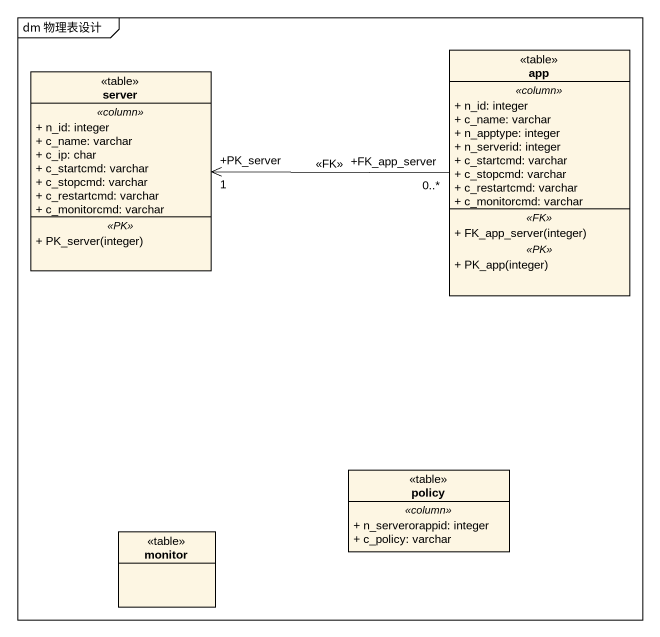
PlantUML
@startuml
mainframe dm 物理表设计
hide circle
hide empty members
skinparam classAttributeIconSize 0
class app <<table>> {
  .. <<column>> ..
  + n_id: integer
  + c_name: varchar
  + n_apptype: integer
  + n_serverid: integer
  + c_startcmd: varchar
  + c_stopcmd: varchar
  + c_restartcmd: varchar
  + c_monitorcmd: varchar
  .. <<FK>> ..
  + FK_app_server(integer)
  .. <<PK>> ..
  + PK_app(integer)
}
class server <<table>> {
  .. <<column>> ..
  + n_id: integer
  + c_name: varchar
  + c_ip: char
  + c_startcmd: varchar
  + c_stopcmd: varchar
  + c_restartcmd: varchar
  + c_monitorcmd: varchar
  .. <<PK>> ..
  + PK_server(integer)
}
class policy <<table>> {
  .. <<column>> ..
  + n_serverorappid: integer
  + c_policy: varchar
}
class monitor <<table>>
app "+FK_app_server\n0..*" -left-> "+PK_server\n1" server : <<FK>>
@enduml
